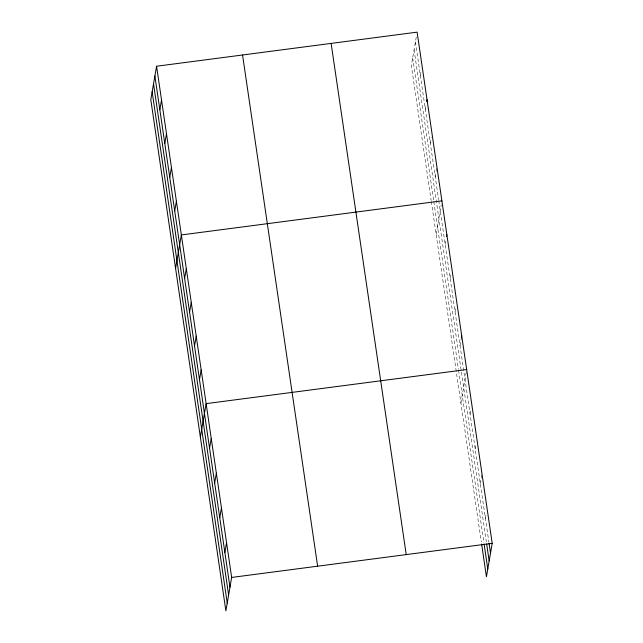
<?xml version="1.0" encoding="UTF-8"?>
<svg xmlns="http://www.w3.org/2000/svg" width="643" height="643" viewBox="0 0 643 643"><rect width="100%" height="100%" fill="white"/><g stroke="black" fill="none" stroke-linecap="round" stroke-linejoin="round"><path stroke-width="0.48" stroke-dasharray="3.21 2.41" d="M416.27 37.037L411.343 65.562L431.164 200.52M420.377 75.657L421.221 70.77M425.336 109.398L426.18 104.512M430.288 143.14L431.3 137.272M435.247 176.873L436.766 168.088M436.123 234.253L441.219 204.755M445.157 244.356L446.001 239.469M450.116 278.097L450.96 273.211M455.067 311.831L455.911 306.952M460.026 345.572L461.377 337.76M460.902 402.952L466.505 370.521M470.089 414.076L470.933 409.189M475.193 448.838L476.037 443.951M480.297 483.6L481.816 474.807M485.409 518.362L486.253 513.476M415.426 41.916L438.598 199.7M438.743 200.688L488.905 542.194M414.076 49.72L486.389 542.057M412.685 57.757L433.679 200.656M433.824 201.645L458.459 369.347M458.604 370.344L483.986 543.142M431.308 201.508L481.326 542.001"/><path stroke-width="0.96" d="M156.571 66.237L150.8 99.649L225.886 610.85L231.657 577.438L156.571 66.237L417.114 32.15L492.2 543.351L486.43 576.763L481.615 543.986M159.842 109.744L161.53 99.978M164.793 143.485L166.481 133.72M169.752 177.227L171.44 167.453M174.711 210.96L176.391 201.195M175.579 268.34L181.35 234.936L441.894 200.849M184.621 278.443L186.309 268.678M189.572 312.185L191.26 302.411M194.532 345.918L196.219 336.152M199.483 379.659L201.171 369.894M200.359 437.039L206.13 403.635L466.673 369.548M209.546 448.163L211.234 438.397M214.658 482.925L216.345 473.16M219.761 517.687L221.449 507.922M224.865 552.45L226.553 542.684M426.687 101.586L427.024 99.633M446.507 236.544L446.845 234.591M461.377 337.76L461.714 335.807M231.657 577.438L492.2 543.351M489.05 543.19L490.513 553.125M486.687 544.042L489.162 560.921M484.131 544.131L487.78 568.959M331.129 43.402L406.223 554.604M242.548 54.985L317.634 566.194M154.883 76.003L229.969 587.212M153.532 83.807L228.627 595.008M152.15 91.845L227.236 603.046"/></g></svg>
